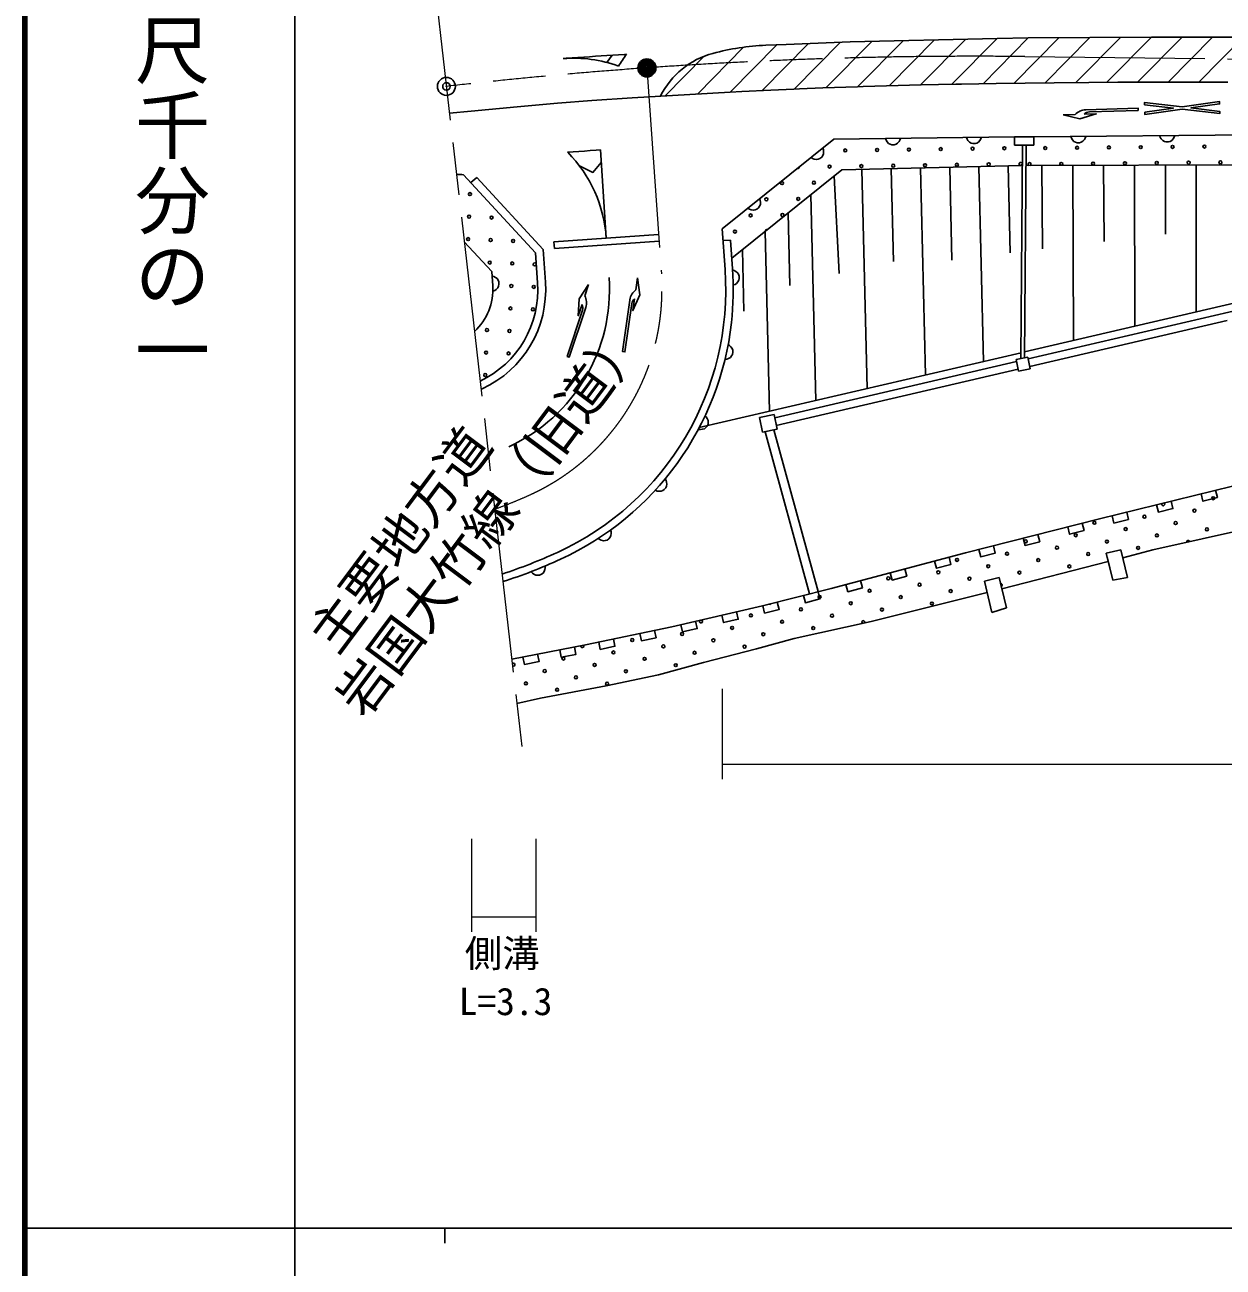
# Model space of a CAD drawing. Units: millimetres, scale not verified. Extents: x 40000 to 680000, y 20000 to 380000.
# Drawn here: x 40000 to 119861, y 202409 to 285165 of the extents above; entities that cross this region are included whole.
import ezdxf
from ezdxf.enums import TextEntityAlignment as Align

# ---------------------------------------------------------------- set-up
doc = ezdxf.new("R2010")
doc.units = ezdxf.units.MM
doc.header["$LTSCALE"] = 1000
doc.header["$PDMODE"] = 32
doc.header["$PDSIZE"] = 500
doc.linetypes.add('CHAIN', pattern=[18.5, 12, -1.5, 3.5, -1.5])
for name, color, linetype, lineweight in [('M-BGD', 7, 'Continuous', 25), ('M-BMK', 2, 'CHAIN', 13), ('M-BMK-SRVR', 3, 'Continuous', 25), ('M-STR-HTXT', 7, 'Continuous', 13), ('M-STR-STRC', 7, 'Continuous', 25), ('M-TTL', 2, 'Continuous', 140), ('M-TTL-BAND', 7, 'Continuous', 25)]:
    doc.layers.add(name, color=color, linetype=linetype, lineweight=lineweight)
doc.layers.add('M-BGD-HTXT', color=7, linetype='Continuous')
doc.layers.add('M-OTRS', color=6, linetype='Continuous')
doc.styles.add('@ＭＳ ゴシック', font='')
doc.styles.add('ＭＳ ゴシック', font='')
doc.styles.get('@ＭＳ ゴシック').set_extended_font_data('@MS Gothic')
doc.styles.get('ＭＳ ゴシック').set_extended_font_data('MS Gothic')

# ---------------------------------------------------------------- blocks, each defined once
blk = doc.blocks.new('BUHIN143')
at = {"color": 7, "linetype": 'Continuous', "lineweight": 25}
blk.add_lwpolyline([(34, -499), (-84, -467), (-185, -413), (-301, -326), (-368, -220), (-411, -105), (-422, 49), (-395, 169), (-342, 283), (-239, 387), (-146, 454), (-34, 499)], dxfattribs=at)
blk = doc.blocks.new('BUHIN144')
at = {"color": 7, "linetype": 'Continuous', "lineweight": 25}
blk.add_lwpolyline([(-280, -414), (-353, -317), (-400, -212), (-438, -72), (-426, 53), (-389, 170), (-303, 298), (-208, 376), (-96, 433), (49, 452), (164, 448), (280, 414)], dxfattribs=at)
blk = doc.blocks.new('BUHIN145')
at = {"color": 7, "linetype": 'Continuous', "lineweight": 25}
blk.add_lwpolyline([(-282, -413), (-354, -315), (-401, -211), (-438, -70), (-426, 55), (-389, 171), (-301, 299), (-206, 377), (-94, 434), (51, 452), (166, 447), (282, 413)], dxfattribs=at)
blk = doc.blocks.new('BUHIN181')
at = {"color": 7, "linetype": 'Continuous', "lineweight": 25}
blk.add_lwpolyline([(201, 458), (-256, 659), (-659, -256), (-201, -458)], dxfattribs=at)
blk = doc.blocks.new('BUHIN182')
at = {"color": 7, "linetype": 'Continuous', "lineweight": 25}
blk.add_lwpolyline([(196, 460), (-264, 656), (-656, -264), (-196, -460)], dxfattribs=at)
blk = doc.blocks.new('BUHIN183')
at = {"color": 7, "linetype": 'Continuous', "lineweight": 25}
blk.add_lwpolyline([(186, 464), (-277, 650), (-650, -277), (-186, -464)], dxfattribs=at)
blk = doc.blocks.new('BUHIN184')
at = {"color": 7, "linetype": 'Continuous', "lineweight": 25}
blk.add_lwpolyline([(175, 468), (-293, 643), (-643, -293), (-175, -468)], dxfattribs=at)
blk = doc.blocks.new('BUHIN185')
at = {"color": 7, "linetype": 'Continuous', "lineweight": 25}
blk.add_lwpolyline([(172, 470), (-298, 641), (-641, -298), (-172, -470)], dxfattribs=at)
blk = doc.blocks.new('BUHIN186')
at = {"color": 7, "linetype": 'Continuous', "lineweight": 25}
blk.add_lwpolyline([(176, 468), (-292, 644), (-644, -292), (-176, -468)], dxfattribs=at)
blk = doc.blocks.new('BUHIN187')
at = {"color": 7, "linetype": 'Continuous', "lineweight": 25}
blk.add_lwpolyline([(180, 467), (-287, 646), (-646, -287), (-180, -467)], dxfattribs=at)
blk = doc.blocks.new('BUHIN201')
at = {"color": 3, "linetype": 'Continuous', "lineweight": 25}
blk.add_circle((0, 0), 597, dxfattribs=at)

msp = doc.modelspace()

# ---------------------------------------------------------------- linework, layer by layer
at = {"layer": 'M-BGD'}
for p, q in [((93915, 277540), (86474, 271573)), ((105948, 277709), (93915, 277540)), ((105944, 277159), (105948, 277709)), ((105948, 277709), (107248, 277700)), ((107244, 277150), (107248, 277700)), ((107248, 277700), (130942, 277920)), ((105944, 277159), (107244, 277150)), ((106490, 277155), (106388, 262942)), ((106730, 277153), (106629, 262991)), ((106480, 275785), (94458, 275501)), ((97737, 275579), (97885, 269390)), ((99687, 275625), (100016, 261843)), ((101637, 275671), (101784, 269482)), ((103586, 275717), (103896, 262746)), ((105536, 275763), (105674, 269980)), ((122195, 275845), (106720, 275791)), ((107767, 275795), (107814, 270235)), ((109853, 275802), (109879, 264137)), ((111893, 275809), (111936, 270731)), ((113950, 275816), (113973, 265090)), ((116012, 275824), (116023, 271211)), ((118072, 275831), (118061, 266041)), ((69244, 275182), (74034, 269988)), ((70115, 275004), (69733, 274652)), ((70115, 275004), (74540, 270206)), ((94458, 275501), (87113, 269612)), ((93937, 275083), (94267, 268597)), ((95787, 275533), (96136, 260940)), ((92383, 273837), (92710, 260143)), ((90862, 272617), (90977, 267794)), ((86474, 271573), (86664, 268871)), ((86529, 270790), (87028, 270825)), ((87028, 270825), (87163, 268906)), ((89340, 271397), (89626, 259426)), ((74034, 269988), (74175, 267990)), ((74540, 270206), (74694, 268026)), ((87818, 270177), (87916, 266097)), ((121615, 266868), (106632, 263382)), ((121197, 266257), (106868, 262924)), ((106973, 262414), (120122, 265473)), ((106391, 263326), (84950, 258338)), ((106088, 262742), (89973, 258993)), ((106845, 263036), (106061, 262874)), ((106061, 262874), (106223, 262090)), ((107006, 262252), (106845, 263036)), ((106193, 262233), (90076, 258483)), ((106223, 262090), (107006, 262252)), ((88951, 259002), (89931, 259201)), ((89931, 259201), (90130, 258221)), ((88951, 259002), (89150, 258022)), ((89150, 258022), (90130, 258221)), ((89328, 258058), (92299, 247260)), ((89918, 258178), (92880, 247408)), ((111628, 252259), (122914, 255031)), ((102684, 249987), (111628, 252259)), ((122798, 251899), (115182, 250182)), ((93733, 247627), (102684, 249987)), ((112072, 249962), (113044, 250196)), ((112502, 248165), (112072, 249962)), ((113492, 248342), (113044, 250196)), ((115182, 250182), (113172, 249667)), ((112202, 249419), (105114, 247603)), ((112502, 248165), (112130, 249718)), ((103956, 248101), (104934, 248339)), ((105114, 247603), (104934, 248339)), ((104934, 248339), (105426, 246324)), ((113492, 248342), (112502, 248165)), ((89165, 246458), (93733, 247627)), ((104451, 246020), (103956, 248101)), ((104451, 246020), (103956, 248101)), ((96398, 245408), (104134, 247352)), ((83124, 245068), (89165, 246458)), ((105426, 246324), (104451, 246020)), ((77368, 243867), (83124, 245068)), ((96398, 245408), (91281, 244295)), ((88753, 243605), (91281, 244295)), ((72458, 242902), (77368, 243867)), ((85239, 242681), (88753, 243605)), ((82235, 241864), (85239, 242681)), ((78741, 241132), (82235, 241864)), ((74371, 240314), (78741, 241132)), ((72795, 239950), (74371, 240314))]:
    msp.add_line(p, q, dxfattribs=at)
for points in [[(69277, 270721), (71116, 268727), (71183, 267779)], [(71137, 268429), (71254, 268397), (71356, 268344), (71472, 268257), (71540, 268152), (71583, 268037), (71594, 267882), (71567, 267762), (71515, 267649), (71412, 267544), (71319, 267477), (71207, 267431)], [(87167, 268834), (87283, 268799), (87384, 268744), (87498, 268655), (87564, 268548), (87604, 268432), (87612, 268277), (87583, 268158), (87528, 268045), (87423, 267943), (87329, 267878), (87216, 267835)], [(86866, 263864), (86971, 263802), (87054, 263724), (87143, 263609), (87180, 263489), (87191, 263367), (87160, 263215), (87102, 263107), (87021, 263011), (86894, 262938), (86786, 262898), (86666, 262885)], [(85329, 259130), (85417, 259046), (85481, 258951), (85541, 258819), (85550, 258694), (85533, 258572), (85469, 258431), (85388, 258339), (85288, 258264), (85147, 258221), (85034, 258207), (84913, 258220)], [(82668, 254924), (82731, 254819), (82767, 254711), (82791, 254567), (82766, 254444), (82717, 254332), (82618, 254213), (82516, 254145), (82399, 254100), (82252, 254095), (82139, 254112), (82027, 254157)], [(79039, 251515), (79072, 251398), (79077, 251283), (79061, 251139), (79005, 251027), (78928, 250932), (78800, 250844), (78683, 250806), (78559, 250793), (78416, 250829), (78311, 250875), (78215, 250949)], [(74674, 249118), (74681, 248996), (74662, 248883), (74617, 248745), (74538, 248648), (74442, 248571), (74299, 248512), (74177, 248499), (74053, 248513), (73921, 248577), (73828, 248645), (73749, 248737)]]:
    msp.add_lwpolyline(points, dxfattribs=at)
for centre in [(94676, 276800), (96797, 276830), (98918, 276860), (101039, 276890), (103160, 276920), (105281, 276949), (108005, 276957), (110126, 276976), (112247, 276996), (114369, 277016), (116490, 277035), (118611, 277055), (93630, 275725), (95751, 275755), (97872, 275784), (99994, 275814), (102115, 275844), (104236, 275874), (109075, 275906), (111197, 275926), (113318, 275945), (115439, 275965), (117560, 275985), (119682, 276004), (69665, 273888), (90463, 274619), (92585, 274649), (89418, 273544), (91539, 273574), (69605, 272389), (71103, 272328), (88372, 272469), (90493, 272498), (87327, 271393), (69544, 270890), (71043, 270829), (72541, 270769), (70982, 269331), (72481, 269270), (73980, 269209), (72420, 267771), (73919, 267711), (72360, 266272), (73858, 266212), (70800, 264834), (72299, 264774), (70739, 263335), (72238, 263275), (70679, 261837), (119196, 253634), (114616, 252399), (117945, 252805), (111286, 251994), (113365, 251571), (116695, 251977), (118774, 251555), (106706, 250759), (110036, 251165), (112115, 250743), (115444, 251149), (105456, 249931), (108785, 250337), (110864, 249915), (114193, 250321), (102126, 249525), (104205, 249103), (107535, 249509), (109613, 249087), (97546, 248291), (100876, 248697), (102955, 248275), (106284, 248681), (96296, 247463), (99625, 247869), (101704, 247446), (92966, 247057), (95045, 246635), (98374, 247041), (100453, 246618), (88386, 245823), (91716, 246229), (93794, 245806), (97124, 246212), (87136, 244995), (90465, 245401), (92544, 244978), (80477, 244183), (83806, 244589), (85885, 244166), (89214, 244572), (79226, 243355), (82555, 243761), (84634, 243338), (87964, 243744), (75897, 242949), (77975, 242526), (81305, 242932), (83384, 242510), (74646, 242120), (76725, 241698), (80054, 242104), (73395, 241292), (75474, 240870), (78804, 241276)]:
    msp.add_circle(centre, 99.5, dxfattribs=at)
for centre, radius, start, end in [((91509, 275695), 99.5, 260.32214, 357.12299), ((106357, 275904), 99.5, 44.35038, 346.56816), ((106954, 275886), 99.5, 288.7886, 251.61279), ((68570, 259446), 15750, 87.54608, 89.28807), ((89448, 271423), 99.5, 67.16055, 190.28458), ((67462, 267516), 19250, 294.64996, 4.0371), ((67462, 267516), 19750, 353.66789, 4.0371), ((67462, 267516), 3730, 312.0486, 4.03674), ((67462, 267516), 6730, 295.30916, 4.0371), ((67462, 267516), 7250, 294.64993, 4.0371), ((67462, 267516), 19750, 294.64996, 353.66789), ((61206, 281149), 22250, 294.41075, 294.64994), ((115866, 253228), 99.5, 148.67806, 58.9225), ((117523, 250727), 99.5, 3.40898, 201.99876), ((61206, 281149), 34250, 288.03247, 294.64996), ((61206, 281149), 34750, 287.86463, 294.64996), ((105033, 247852), 99.5, 294.69945, 92.72648), ((89637, 246651), 99.5, 239.35791, 329.3487), ((85057, 245417), 99.5, 123.53763, 82.37558), ((95873, 245384), 99.5, 310.33967, 254.20383), ((77147, 243777), 99.5, 163.89857, 38.33856), ((72567, 242543), 99.5, 233.33775, 139.70584)]:
    msp.add_arc(centre, radius, start, end, dxfattribs=at)
at = {"layer": 'M-BMK'}
for p, q in [((62787, 327495), (73228, 236162)), ((106651, 283052), (168015, 282389)), ((81456, 282299), (82425, 268572))]:
    msp.add_line(p, q, dxfattribs=at)
for centre, radius, start, end in [((103305, -26930), 310000, 89.38147, 96.5218), ((67462, 267516), 15000, 294.64994, 4.0371), ((61206, 281149), 30000, 289.6903, 294.64962)]:
    msp.add_arc(centre, radius, start, end, dxfattribs=at)
at = {"layer": 'M-BMK-SRVR'}
for centre, radius in [((81456, 282299), 600), ((81456, 282299), 525), ((81456, 282299), 450), ((81456, 282299), 375), ((81456, 282299), 300), ((81456, 282299), 225), ((81457, 282296), 150), ((81456, 282299), 75)]:
    msp.add_circle(centre, radius, dxfattribs=at)
at = {"layer": 'M-OTRS'}
msp.add_point((68097, 281063), dxfattribs=at)
at = {"layer": 'M-STR-HTXT'}
for p, q in [((86474, 240942), (86474, 234921)), ((86474, 235921), (179225, 235921)), ((69768, 230931), (69768, 224738)), ((74050, 230931), (74050, 224738)), ((69768, 225738), (74050, 225738))]:
    msp.add_line(p, q, dxfattribs=at)
at = {"layer": 'M-STR-STRC'}
for p, q in [((92234, 283926), (89137, 280791)), ((90740, 283865), (89377, 283806)), ((95004, 284025), (90740, 283865)), ((94350, 284003), (91267, 280884)), ((96444, 284060), (93387, 280967)), ((104798, 284261), (95004, 284025)), ((98533, 284110), (95497, 281039)), ((100621, 284160), (97599, 281102)), ((102720, 284221), (99692, 281158)), ((104798, 284261), (101778, 281205)), ((106866, 284291), (103856, 281245)), ((106866, 284291), (104798, 284261)), ((108927, 284314), (105927, 281278)), ((115080, 284352), (106866, 284291)), ((110984, 284332), (107991, 281304)), ((113034, 284344), (110050, 281325)), ((115080, 284352), (112103, 281339)), ((117122, 284355), (114151, 281349)), ((117754, 284355), (115080, 284352)), ((119159, 284353), (116195, 281354)), ((119798, 284353), (117754, 284355)), ((121193, 284348), (118234, 281354)), ((123282, 284340), (119798, 284353)), ((77635, 283045), (77248, 283018)), ((78022, 283072), (77635, 283045)), ((78410, 283098), (78022, 283072)), ((78797, 283124), (78410, 283098)), ((78787, 282661), (79139, 283146)), ((79185, 283149), (78797, 283124)), ((79572, 283174), (79185, 283149)), ((79959, 283199), (79572, 283174)), ((80094, 283207), (79959, 283199)), ((82679, 280445), (85271, 283068)), ((84854, 280574), (87905, 283671)), ((90110, 283838), (87000, 280691)), ((76086, 282935), (75907, 282922)), ((76473, 282963), (76086, 282935)), ((76861, 282991), (76473, 282963)), ((77248, 283018), (76861, 282991)), ((87017, 280690), (80480, 280306)), ((87786, 280728), (87017, 280690)), ((89711, 280818), (87786, 280728)), ((91251, 280884), (89711, 280818)), ((91636, 280900), (91251, 280884)), ((93177, 280959), (91636, 280900)), ((95488, 281039), (93177, 280959)), ((95874, 281052), (95488, 281039)), ((97415, 281098), (95874, 281052)), ((99728, 281160), (97415, 281098)), ((102041, 281211), (99728, 281160)), ((102427, 281219), (102041, 281211)), ((104741, 281261), (102427, 281219)), ((106669, 281289), (104741, 281261)), ((108598, 281312), (106669, 281289)), ((110913, 281332), (108598, 281312)), ((112843, 281344), (110913, 281332)), ((114001, 281349), (112843, 281344)), ((114773, 281352), (114001, 281349)), ((115931, 281354), (114773, 281352)), ((117089, 281355), (115931, 281354)), ((117861, 281355), (117089, 281355)), ((118247, 281355), (117861, 281355)), ((119792, 281353), (118247, 281355)), ((120178, 281352), (119792, 281353)), ((75488, 279937), (72803, 279710)), ((77791, 280116), (75488, 279937)), ((80480, 280306), (77791, 280116)), ((69737, 279423), (68300, 279271)), ((72803, 279710), (69737, 279423)), ((110001, 279189), (109202, 279164)), ((76544, 276702), (76164, 276673)), ((76925, 276729), (76544, 276702)), ((77305, 276757), (76925, 276729)), ((77686, 276784), (77305, 276757)), ((78067, 276810), (77686, 276784)), ((78363, 276831), (78067, 276810)), ((78363, 276831), (78748, 270954)), ((82239, 271201), (75257, 270708)), ((75257, 270708), (75288, 270259)), ((82271, 270752), (75288, 270259)), ((80724, 267512), (80835, 268305)), ((77321, 267110), (77572, 267870))]:
    msp.add_line(p, q, dxfattribs=at)
msp.add_lwpolyline([(114633, 279347), (114634, 279196), (117131, 279547), (119634, 279249), (119632, 279401), (117713, 279629), (119627, 279898), (119625, 280049), (117129, 279698), (114626, 279996), (114627, 279844), (116547, 279616)], close=True, dxfattribs=at)
for points in [[(109202, 279164), (110310, 278898), (111401, 279231), (110601, 279207)], [(110947, 279368), (114195, 279467), (114190, 279617), (110720, 279511), (110702, 279510)], [(76962, 275766), (77854, 275336), (78419, 275989)], [(80835, 268305), (80979, 267174), (80529, 266126), (80640, 266918)], [(77572, 267870), (76942, 266920), (76881, 265781), (77132, 266541)], [(80443, 266592), (79990, 263374), (79841, 263395), (80325, 266833), (80327, 266851)], [(77165, 266161), (76144, 263076), (76286, 263029), (77377, 266325), (77383, 266342)]]:
    msp.add_lwpolyline(points, dxfattribs=at)
for centre, radius, start, end in [((87317, 277837), 9000, 143.36892, 149.38134), ((87277, 277950), 5500, 104.96778, 153.21556), ((90118, 267323), 16500, 92.57368, 104.96778), ((76548, 273944), 9000, 70.36919, 94.23927), ((110733, 278519), 991, 91.75466, 137.5358), ((110969, 278866), 502, 92.59075, 137.16105), ((69768, 270359), 9000, 3.74374, 44.56919), ((67462, 267516), 11500, 294.64993, 4.0371), ((81309, 266713), 991, 126.21313, 171.99427), ((76686, 266312), 502, 342.52059, 27.09089), ((76441, 266653), 991, 341.6845, 27.46564), ((80938, 266515), 502, 126.58788, 171.15819)]:
    msp.add_arc(centre, radius, start, end, dxfattribs=at)
at = {"layer": 'M-TTL'}
msp.add_line((40000, 380000), (40000, 20000), dxfattribs=at)
at = {"layer": 'M-TTL-BAND'}
for p, q in [((58000, 370000), (58000, 20000)), ((40000, 205000), (579000, 205000)), ((68000, 205000), (68000, 204000))]:
    msp.add_line(p, q, dxfattribs=at)

# ---------------------------------------------------------------- block references
at = {"layer": 'M-BGD', "rotation": 124.85299}
for name, p in [('BUHIN144', (97859, 277595)), ('BUHIN144', (103252, 277671)), ('BUHIN145', (110210, 277727)), ('BUHIN145', (116133, 277782)), ('BUHIN143', (92785, 276633)), ('BUHIN143', (88577, 273260)), ('BUHIN187', (118874, 254039)), ('BUHIN187', (115910, 253311)), ('BUHIN187', (112945, 252583)), ('BUHIN186', (109984, 251842)), ('BUHIN186', (104067, 250338)), ('BUHIN186', (107025, 251090)), ('BUHIN185', (101112, 249572)), ('BUHIN185', (98160, 248794)), ('BUHIN185', (95209, 248016)), ('BUHIN184', (92377, 247280)), ('BUHIN184', (89665, 246586)), ('BUHIN183', (86941, 245946)), ('BUHIN182', (81478, 244724)), ('BUHIN183', (84213, 245319)), ('BUHIN182', (78738, 244153)), ('BUHIN181', (73685, 243143)), ('BUHIN181', (76141, 243626))]:
    msp.add_blockref(name, p, dxfattribs=at)
at = {"layer": 'M-BMK-SRVR', "rotation": 124.85299}
msp.add_blockref('BUHIN201', (68095, 281064), dxfattribs=at)

# ---------------------------------------------------------------- texts
at = {"layer": 'M-BGD-HTXT', "style": 'ＭＳ ゴシック'}
for s, p in [('岩国大竹線（旧道）', (63231, 238413)), ('主要地方道', (61405, 242649))]:
    msp.add_text(s, height=2566, rotation=53.221, dxfattribs=at).set_placement(p, align=Align.BOTTOM_LEFT)
at = {"layer": 'M-STR-HTXT', "style": 'ＭＳ ゴシック'}
for s, p in [('側溝', (69319, 221844)), ('L=3.3', (68920, 218648))]:
    msp.add_text(s, height=1833, dxfattribs=at).set_placement(p, align=Align.BOTTOM_LEFT)
at = {"layer": 'M-TTL-BAND', "style": '@ＭＳ ゴシック'}
msp.add_text('縮尺千分の一', height=3666, rotation=270, dxfattribs=at).set_placement((49777, 261030), align=Align.MIDDLE_RIGHT)

doc.saveas('drawing.dxf')
